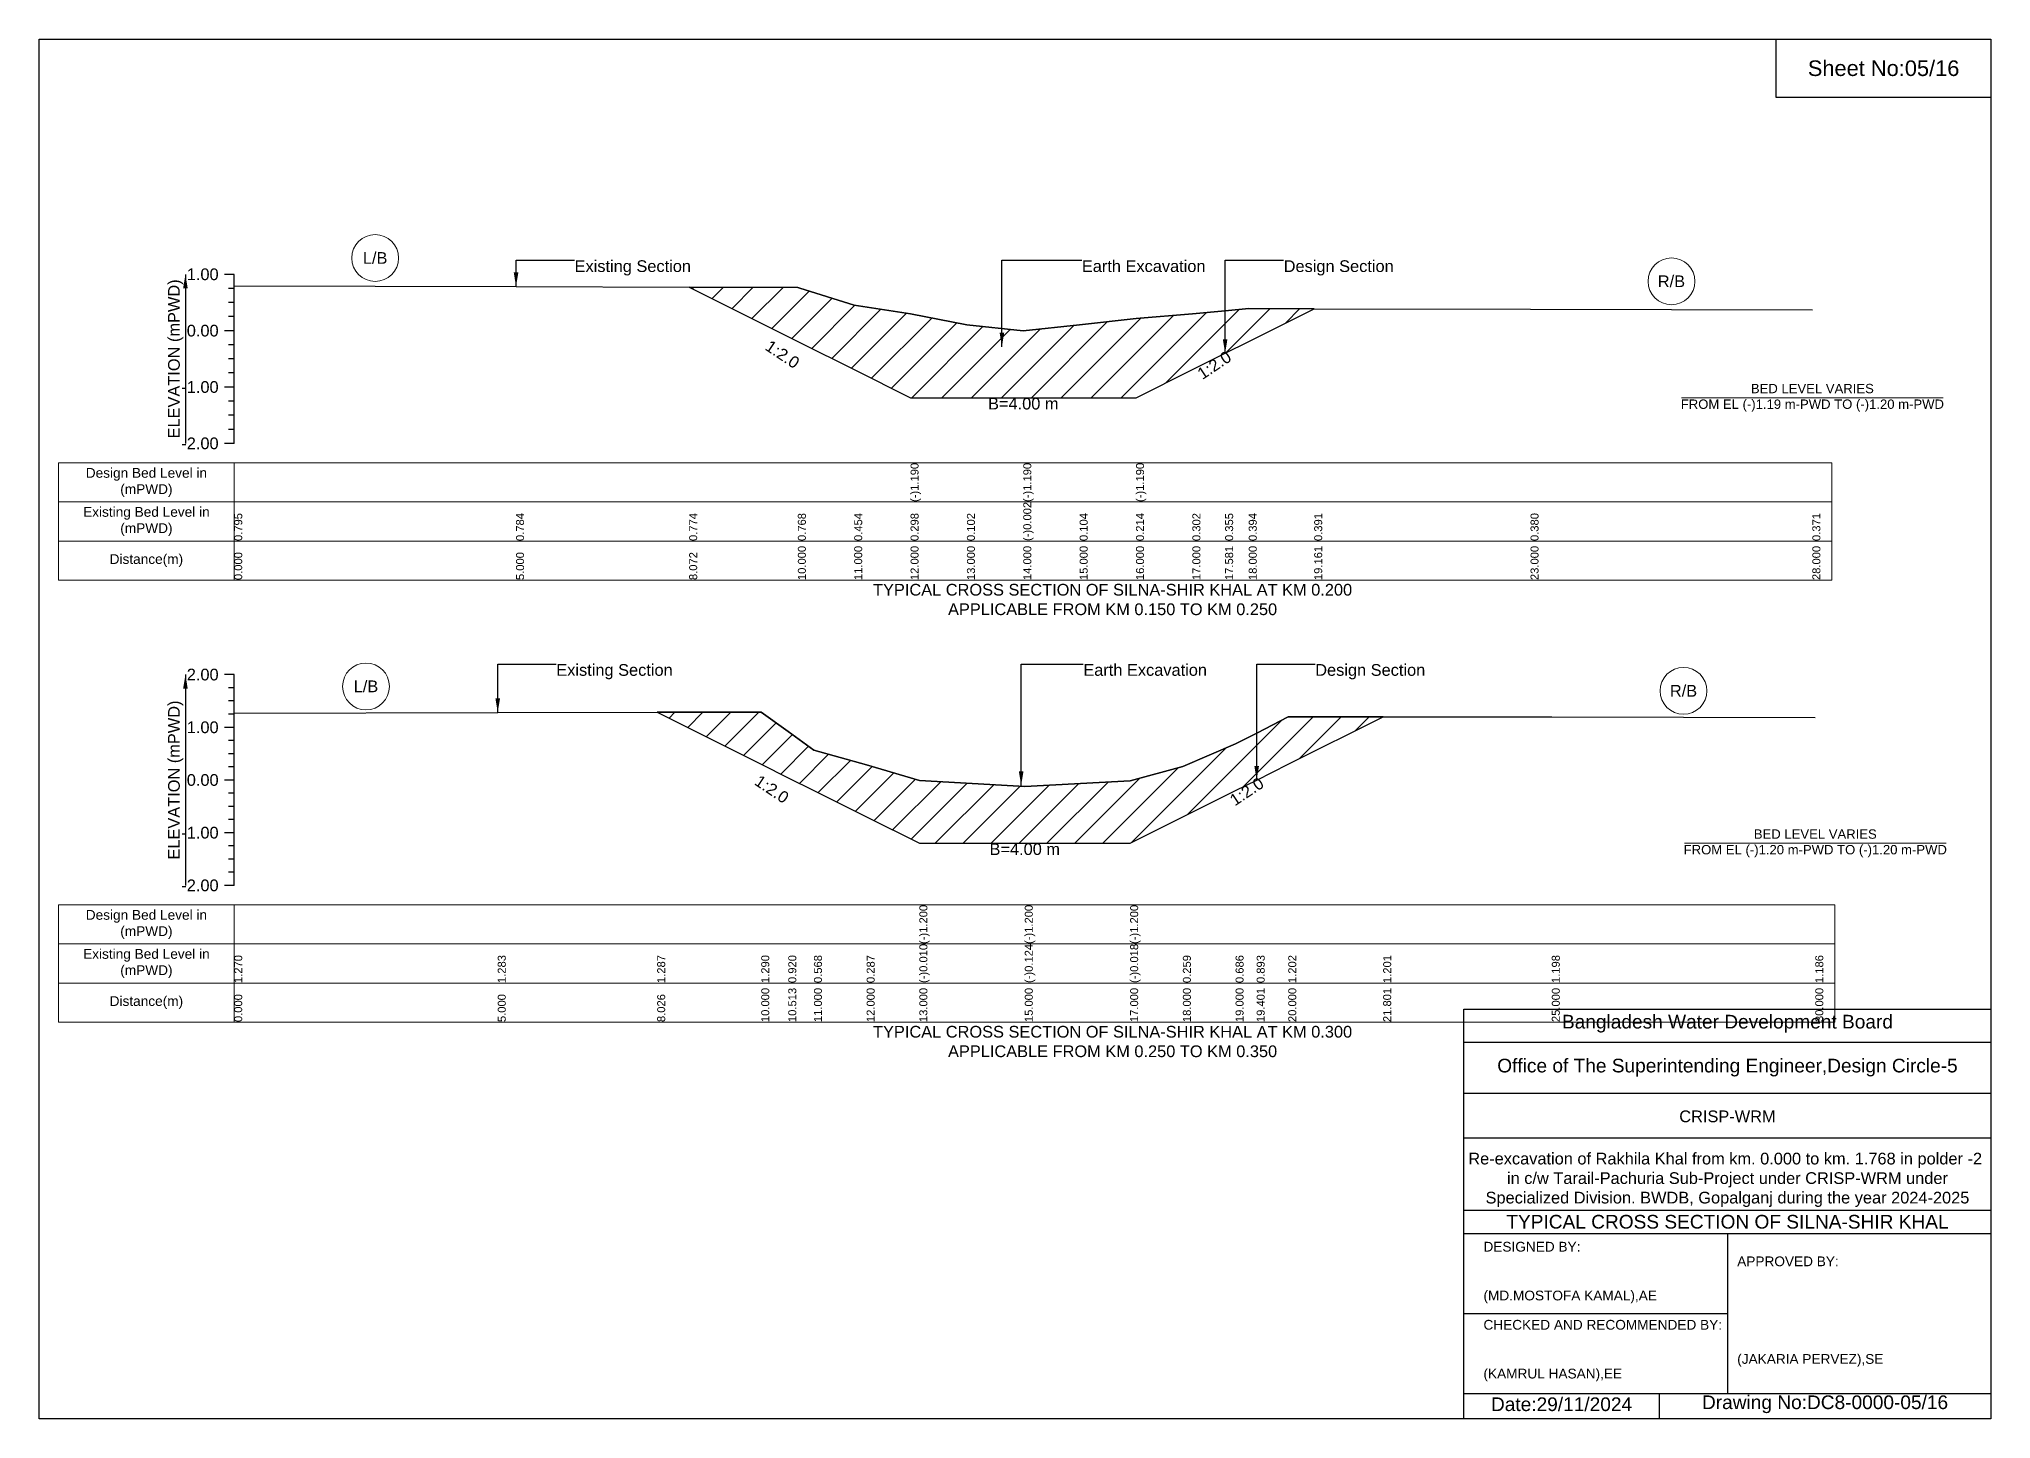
# Model space of a CAD drawing. Header units: inches. Extents: x 91000 to 258000, y -5656 to 0.
# Drawn here: x 140000 to 148000, y -5656 to 0 of the extents above; entities that cross this region are included whole.
import ezdxf

# ---------------------------------------------------------------- set-up
doc = ezdxf.new("R2010")
doc.units = ezdxf.units.IN
doc.header["$LTSCALE"] = 7
doc.header["$MEASUREMENT"] = 0
for name, color, linetype, lineweight in [('Cross section Data Border', 7, 'Continuous', 9), ('Cross Section Labels', 7, 'Continuous', 9), ('Existing_Bed_Level for Xsection', 7, 'Continuous', 25)]:
    doc.layers.add(name, color=color, linetype=linetype, lineweight=lineweight)
doc.styles.get("Standard").update_dxf_attribs({"font": 'arial.ttf'})
doc.dimstyles.get("Standard").update_dxf_attribs({"dimtxt": 0.18, "dimasz": 0.18, "dimexe": 0.18, "dimexo": 0.0625, "dimgap": 0.09, "dimtad": 0, "dimtih": 1, "dimtoh": 1, "dimdec": 4, "dimzin": 0, "dimdsep": 46, "dimtxsty": 'Standard', "dimcen": 0.09, "dimadec": 0, "dimazin": 0, "dimtfac": 1, "dimtdec": 4, "dimtofl": 0, "dimtmove": 0, "dimatfit": 3, "dimfxl": 1, "dimtolj": 1, "dimtzin": 0, "dimarcsym": 0})

msp = doc.modelspace()

# ---------------------------------------------------------------- hatches: boundary and pattern name
at = {"layer": 'Existing_Bed_Level for Xsection'}
h = msp.add_hatch(dxfattribs=at)
h.set_pattern_fill('ANSI31', color=256, scale=693, style=0)
h.paths.add_polyline_path([(142664.6, -1016.7), (143110, -1239.4), (143118.3, -1243.6), (143341, -1354.9), (143572, -1470.4), (143803, -1470.4), (144034, -1470.4), (144265, -1470.4), (144496, -1470.4), (144727, -1354.9), (144861.2, -1287.9), (144958, -1239.4), (145226.3, -1105.3), (144958, -1104.5), (144861.2, -1113.4), (144727, -1125.8), (144496, -1146.1), (144265, -1171.5), (144034, -1196), (143803, -1172), (143572, -1126.7), (143341, -1090.7), (143118.3, -1020.7), (143110, -1018.1)])
h = msp.add_hatch(dxfattribs=at)
h.set_pattern_fill('ANSI31', color=256, scale=648, style=0)
h.paths.add_polyline_path([(142533.5, -2759.2), (142960, -2972.4), (143070.8, -3027.8), (143176, -3080.4), (143392, -3188.4), (143608, -3296.4), (144040, -3296.4), (144472, -3296.4), (144688, -3188.4), (144904, -3080.4), (144990.5, -3037.2), (145120, -2972.4), (145509, -2777.9), (145120, -2777.6), (144990.5, -2844.4), (144904, -2889), (144688, -2981.3), (144472, -3041.1), (144040, -3064), (143608, -3039.4), (143392, -2975.2), (143176, -2914.5), (143070.8, -2838.5), (142960, -2758.6)])

# ---------------------------------------------------------------- linework, layer by layer
for points in [[(140000, 0), (148000, 0), (148000, -5656), (140000, -5656)], [(147120, 0), (148000, 0), (148000, -240), (147120, -240)]]:
    msp.add_lwpolyline(points, close=True)
for points in [[(145840, -5656), (145840, -3976), (148000, -3976)], [(145840, -4112), (148000, -4112)], [(145840, -4320), (148000, -4320)], [(145840, -4504), (148000, -4504)], [(145840, -4800), (148000, -4800)], [(145840, -4896), (148000, -4896)], [(146920, -4896), (146920, -5552)], [(145840, -5224), (146920, -5224)], [(145840, -5552), (148000, -5552)], [(146640, -5552), (146640, -5656)]]:
    msp.add_lwpolyline(points)
at = {"layer": 'Cross section Data Border'}
for points in [[(140080, -1737.5), (147348, -1737.5), (147348, -2217.5), (140080, -2217.5)], [(140080, -3549.2), (147360, -3549.2), (147360, -4029.2), (140080, -4029.2)]]:
    msp.add_lwpolyline(points, close=True, dxfattribs=at)
for points in [[(140800, -1737.5), (140800, -2217.5)], [(140080, -1897.5), (147348, -1897.5)], [(140080, -2057.5), (147348, -2057.5)], [(140800, -3549.2), (140800, -4029.2)], [(140080, -3709.2), (147360, -3709.2)], [(140080, -3869.2), (147360, -3869.2)]]:
    msp.add_lwpolyline(points, dxfattribs=at)
at = {"layer": 'Cross Section Labels'}
for points in [[(146732.2, -1470.4), (147803.8, -1470.4)], [(146744.2, -3296.4), (147815.8, -3296.4)]]:
    msp.add_lwpolyline(points, dxfattribs=at)
for centre in [(141377.5, -897.7), (146690.5, -993.3), (141340, -2653.5), (146740, -2671.7)]:
    msp.add_circle(centre, 96, dxfattribs=at)
at = {"layer": 'Existing_Bed_Level for Xsection'}
for points in [[(140800, -964.5), (140760, -964.5)], [(140800, -1022.3), (140776, -1022.3)], [(140800, -1657.5), (140800, -1426.5), (140800, -1195.5), (140800, -964.5)], [(140800, -1011.9), (141955, -1014.4), (142664.6, -1016.7), (143110, -1018.1), (143118.3, -1020.7), (143341, -1090.7), (143572, -1126.7), (143572, -1126.7), (143803, -1172), (144034, -1196), (144034, -1196), (144265, -1171.5), (144496, -1146.1), (144496, -1146.1), (144727, -1125.8), (144861.2, -1113.4), (144958, -1104.5), (145226.3, -1105.3), (146113, -1107.8), (147268, -1109.8)], [(140800, -1080), (140776, -1080)], [(140800, -1195.5), (140760, -1195.5)], [(140800, -1137.8), (140776, -1137.8)], [(140800, -1253.3), (140776, -1253.3)], [(140800, -1311), (140776, -1311)], [(140800, -1426.5), (140760, -1426.5)], [(140800, -1368.8), (140776, -1368.8)], [(140800, -1484.3), (140776, -1484.3)], [(140800, -1542), (140776, -1542)], [(140800, -1599.8), (140776, -1599.8)], [(140800, -1657.5), (140760, -1657.5)], [(140800, -2605.2), (140760, -2605.2)], [(140800, -3469.2), (140800, -3253.2), (140800, -3037.2), (140800, -2821.2), (140800, -2605.2)], [(140800, -2659.2), (140776, -2659.2)], [(140800, -2713.2), (140776, -2713.2)], [(140800, -2767.2), (140776, -2767.2)], [(140800, -2762.9), (141880, -2760.1), (142533.5, -2759.2), (142960, -2758.6), (143070.8, -2838.5), (143176, -2914.5), (143392, -2975.2), (143608, -3039.4), (143608, -3039.4), (144040, -3064), (144040, -3064), (144472, -3041.1), (144472, -3041.1), (144688, -2981.3), (144904, -2889), (144990.5, -2844.4), (145120, -2777.6), (145509, -2777.9), (146200, -2778.4), (147280, -2781)], [(140800, -2821.2), (140760, -2821.2)], [(140800, -2875.2), (140776, -2875.2)], [(140800, -2929.2), (140776, -2929.2)], [(140800, -3037.2), (140760, -3037.2)], [(140800, -2983.2), (140776, -2983.2)], [(140800, -3091.2), (140776, -3091.2)], [(140800, -3145.2), (140776, -3145.2)], [(140800, -3199.2), (140776, -3199.2)], [(140800, -3253.2), (140760, -3253.2)], [(140800, -3307.2), (140776, -3307.2)], [(140800, -3361.2), (140776, -3361.2)], [(140800, -3415.2), (140776, -3415.2)], [(140800, -3469.2), (140760, -3469.2)]]:
    msp.add_lwpolyline(points, dxfattribs=at)
for points in [[(142664.6, -1016.7), (142664.6, -1016.7), (143110, -1239.4), (143118.3, -1243.6), (143341, -1354.9), (143572, -1470.4), (143572, -1470.4), (143803, -1470.4), (144034, -1470.4), (144034, -1470.4), (144265, -1470.4), (144496, -1470.4), (144496, -1470.4), (144727, -1354.9), (144861.2, -1287.9), (144958, -1239.4), (145226.3, -1105.3), (145226.3, -1105.3), (145226.3, -1105.3), (144958, -1104.5), (144861.2, -1113.4), (144727, -1125.8), (144496, -1146.1), (144496, -1146.1), (144265, -1171.5), (144034, -1196), (144034, -1196), (143803, -1172), (143572, -1126.7), (143572, -1126.7), (143341, -1090.7), (143118.3, -1020.7), (143110, -1018.1), (142664.6, -1016.7)], [(142533.5, -2759.2), (142960, -2972.4), (143070.8, -3027.8), (143176, -3080.4), (143392, -3188.4), (143608, -3296.4), (143608, -3296.4), (144040, -3296.4), (144040, -3296.4), (144472, -3296.4), (144472, -3296.4), (144688, -3188.4), (144904, -3080.4), (144990.5, -3037.2), (145120, -2972.4), (145509, -2777.9), (145509, -2777.9), (145509, -2777.9), (145120, -2777.6), (144990.5, -2844.4), (144904, -2889), (144688, -2981.3), (144472, -3041.1), (144472, -3041.1), (144040, -3064), (144040, -3064), (143608, -3039.4), (143608, -3039.4), (143392, -2975.2), (143176, -2914.5), (143070.8, -2838.5), (142960, -2758.6)]]:
    msp.add_lwpolyline(points, close=True, dxfattribs=at)

# ---------------------------------------------------------------- texts
at = {"attachment_point": 5}
for s, insert, char_height in [('Sheet No:05/16', (147560, -120), 64), ('Bangladesh Water Development Board', (146920, -4036), 56), ('Office of The Superintending Engineer,Design Circle-5', (146920, -4216), 56)]:
    msp.add_mtext(s, dxfattribs=dict(at, insert=insert, char_height=char_height))
for s, insert, char_height, width, attachment_point in [('CRISP-WRM', (146920, -4416), 48, 2240, 5), ('Re-excavation of Rakhila Khal from km. 0.000 to km. 1.768 in polder -2  in c/w Tarail-Pachuria Sub-Project under CRISP-WRM under Specialized Division. BWDB, Gopalganj during the year 2024-2025', (146920, -4676), 48, 2160, 5), ('TYPICAL CROSS SECTION OF SILNA-SHIR KHAL', (146920, -4848), 56, 2240, 5), ('DESIGNED BY:^J^J^J(MD.MOSTOFA KAMAL),AE', (145920, -5056), 40, 1120, 4), ('APPROVED BY:^J^J^J^J^J^J(JAKARIA PERVEZ),SE', (146960, -5216), 40, 1120, 4), ('CHECKED AND RECOMMENDED BY:^J^J^J(KAMRUL HASAN),EE', (145920, -5376), 40, 1120, 4), ('Date:29/11/2024', (146240, -5596), 56, 1120, 5), ('Drawing No:DC8-0000-05/16', (147320, -5596), 56, 1760, 5)]:
    msp.add_mtext(s, dxfattribs=dict(insert=insert, char_height=char_height, width=width, attachment_point=attachment_point))
at = {"layer": 'Cross section Data Border', "char_height": 40, "width": 640, "attachment_point": 5}
for s, insert in [('Design Bed Level in (mPWD)', (140440, -1817.5)), ('Existing Bed Level in (mPWD)', (140440, -1977.5)), ('Distance(m)', (140440, -2137.5)), ('Design Bed Level in (mPWD)', (140440, -3629.2)), ('Existing Bed Level in (mPWD)', (140440, -3789.2)), ('Distance(m)', (140440, -3949.2))]:
    msp.add_mtext(s, dxfattribs=dict(at, insert=insert))
at = {"layer": 'Cross Section Labels'}
for s, insert, char_height, attachment_point in [('L/B', (141377.5, -897.7), 48, 5), ('Existing Section', (142195, -906.8), 48, 1), ('Earth Excavation', (144274, -906.8), 48, 1), ('Design Section', (145101.2, -906.8), 48, 1), ('R/B', (146690.5, -993.3), 48, 5), ('BED LEVEL VARIES ^JFROM EL (-)1.19 m-PWD TO (-)1.20 m-PWD', (147268, -1470.4), 38.4, 5), ('B=4.00 m', (144034, -1470.4), 48, 2), ('TYPICAL CROSS SECTION OF SILNA-SHIR KHAL AT KM 0.200^JAPPLICABLE FROM KM 0.150 TO KM 0.250', (144400, -2297.5), 48, 5), ('Existing Section', (142120, -2562), 48, 1), ('Earth Excavation', (144280, -2562), 48, 1), ('Design Section', (145230.5, -2562), 48, 1), ('L/B', (141340, -2653.5), 48, 5), ('R/B', (146740, -2671.7), 48, 5), ('BED LEVEL VARIES ^JFROM EL (-)1.20 m-PWD TO (-)1.20 m-PWD', (147280, -3296.4), 38.4, 5), ('B=4.00 m', (144040, -3296.4), 48, 2), ('TYPICAL CROSS SECTION OF SILNA-SHIR KHAL AT KM 0.300^JAPPLICABLE FROM KM 0.250 TO KM 0.350', (144400, -4109.2), 48, 5)]:
    msp.add_mtext(s, dxfattribs=dict(at, insert=insert, char_height=char_height, attachment_point=attachment_point))
at = {"layer": 'Cross Section Labels', "char_height": 48, "attachment_point": 2}
for insert, rotation in [((143060.5, -1272.4), 326.30993), ((144803.4, -1316.7), 33.69007), ((143016.8, -3054.8), 326.30993), ((144936.5, -3064.2), 33.69007)]:
    msp.add_mtext('1:2.0', dxfattribs=dict(at, insert=insert, rotation=rotation))
at = {"layer": 'Existing_Bed_Level for Xsection', "char_height": 48, "attachment_point": 6}
for s, insert in [('1.00', (140736, -964.5)), ('0.00', (140736, -1195.5)), ('-1.00', (140736, -1426.5)), ('-2.00', (140736, -1657.5)), ('2.00', (140736, -2605.2)), ('1.00', (140736, -2821.2)), ('0.00', (140736, -3037.2)), ('-1.00', (140736, -3253.2)), ('-2.00', (140736, -3469.2))]:
    msp.add_mtext(s, dxfattribs=dict(at, insert=insert))
at = {"layer": 'Existing_Bed_Level for Xsection', "rotation": 90}
for s, insert, char_height, attachment_point in [('ELEVATION (mPWD)', (140560, -1311), 48, 5), ('(-)1.190', (143572, -1897.5), 32.8, 1), ('(-)1.190', (144034, -1897.5), 32.8, 1), ('(-)1.190', (144496, -1897.5), 32.8, 1), ('(-)0.002', (144034, -2057.5), 32.8, 1), ('0.795', (140800, -2057.5), 32.8, 1), ('0.784', (141955, -2057.5), 32.8, 1), ('0.774', (142664.6, -2057.5), 32.8, 1), ('0.768', (143110, -2057.5), 32.8, 1), ('0.454', (143341, -2057.5), 32.8, 1), ('0.298', (143572, -2057.5), 32.8, 1), ('0.102', (143803, -2057.5), 32.8, 1), ('0.104', (144265, -2057.5), 32.8, 1), ('0.214', (144496, -2057.5), 32.8, 1), ('0.302', (144727, -2057.5), 32.8, 1), ('0.355', (144861.2, -2057.5), 32.8, 1), ('0.394', (144958, -2057.5), 32.8, 1), ('0.391', (145226.3, -2057.5), 32.8, 1), ('0.380', (146113, -2057.5), 32.8, 1), ('0.371', (147268, -2057.5), 32.8, 1), ('10.000', (143110, -2217.5), 32.8, 1), ('11.000', (143341, -2217.5), 32.8, 1), ('12.000', (143572, -2217.5), 32.8, 1), ('13.000', (143803, -2217.5), 32.8, 1), ('14.000', (144034, -2217.5), 32.8, 1), ('15.000', (144265, -2217.5), 32.8, 1), ('16.000', (144496, -2217.5), 32.8, 1), ('17.000', (144727, -2217.5), 32.8, 1), ('17.581', (144861.2, -2217.5), 32.8, 1), ('18.000', (144958, -2217.5), 32.8, 1), ('19.161', (145226.3, -2217.5), 32.8, 1), ('23.000', (146113, -2217.5), 32.8, 1), ('28.000', (147268, -2217.5), 32.8, 1), ('0.000', (140800, -2217.5), 32.8, 1), ('5.000', (141955, -2217.5), 32.8, 1), ('8.072', (142664.6, -2217.5), 32.8, 1), ('ELEVATION (mPWD)', (140560, -3037.2), 48, 5), ('(-)1.200', (143608, -3709.2), 32.8, 1), ('(-)1.200', (144040, -3709.2), 32.8, 1), ('(-)1.200', (144472, -3709.2), 32.8, 1), ('1.270', (140800, -3869.2), 32.8, 1), ('1.283', (141880, -3869.2), 32.8, 1), ('1.287', (142533.5, -3869.2), 32.8, 1), ('1.290', (142960, -3869.2), 32.8, 1), ('0.920', (143070.8, -3869.2), 32.8, 1), ('0.568', (143176, -3869.2), 32.8, 1), ('0.287', (143392, -3869.2), 32.8, 1), ('(-)0.010', (143608, -3869.2), 32.8, 1), ('(-)0.124', (144040, -3869.2), 32.8, 1), ('(-)0.018', (144472, -3869.2), 32.8, 1), ('0.259', (144688, -3869.2), 32.8, 1), ('0.686', (144904, -3869.2), 32.8, 1), ('0.893', (144990.5, -3869.2), 32.8, 1), ('1.202', (145120, -3869.2), 32.8, 1), ('1.201', (145509, -3869.2), 32.8, 1), ('1.198', (146200, -3869.2), 32.8, 1), ('1.186', (147280, -3869.2), 32.8, 1), ('0.000', (140800, -4029.2), 32.8, 1), ('5.000', (141880, -4029.2), 32.8, 1), ('8.026', (142533.5, -4029.2), 32.8, 1), ('10.000', (142960, -4029.2), 32.8, 1), ('10.513', (143070.8, -4029.2), 32.8, 1), ('11.000', (143176, -4029.2), 32.8, 1), ('12.000', (143392, -4029.2), 32.8, 1), ('13.000', (143608, -4029.2), 32.8, 1), ('15.000', (144040, -4029.2), 32.8, 1), ('17.000', (144472, -4029.2), 32.8, 1), ('18.000', (144688, -4029.2), 32.8, 1), ('19.000', (144904, -4029.2), 32.8, 1), ('19.401', (144990.5, -4029.2), 32.8, 1), ('20.000', (145120, -4029.2), 32.8, 1), ('21.801', (145509, -4029.2), 32.8, 1), ('25.000', (146200, -4029.2), 32.8, 1), ('30.000', (147280, -4029.2), 32.8, 1)]:
    msp.add_mtext(s, dxfattribs=dict(at, insert=insert, char_height=char_height, attachment_point=attachment_point))

# ---------------------------------------------------------------- leaders
at = {"layer": 'Cross Section Labels', "annotation_type": 0, "has_hookline": 1, "hookline_direction": 0}
for points, text_width in [([(141955, -1014.4), (141955, -906.8), (142194.9, -906.8)], 467.2), ([(143946.4, -1261), (143946.4, -906.8), (144273.9, -906.8)], 497), ([(144861.2, -1287.9), (144861.2, -906.8), (145101.1, -906.8)], 441.2), ([(141880, -2760.1), (141880, -2562), (142119.9, -2562)], 467.2), ([(144025.3, -3059.1), (144025.3, -2562), (144279.9, -2562)], 497), ([(144990.5, -3037.2), (144990.5, -2562), (145230.4, -2562)], 441.2)]:
    msp.add_leader(points, dimstyle='Standard', override={"dimasz": 57.6}, dxfattribs=dict(at, text_width=text_width))
at = {"layer": 'Existing_Bed_Level for Xsection'}
for points in [[(140600, -964.5), (140600, -1657.5)], [(140600, -2605.2), (140600, -3469.2)]]:
    msp.add_leader(points, dimstyle='Standard', override={"dimasz": 57.6}, dxfattribs=at)

doc.saveas('drawing.dxf')
